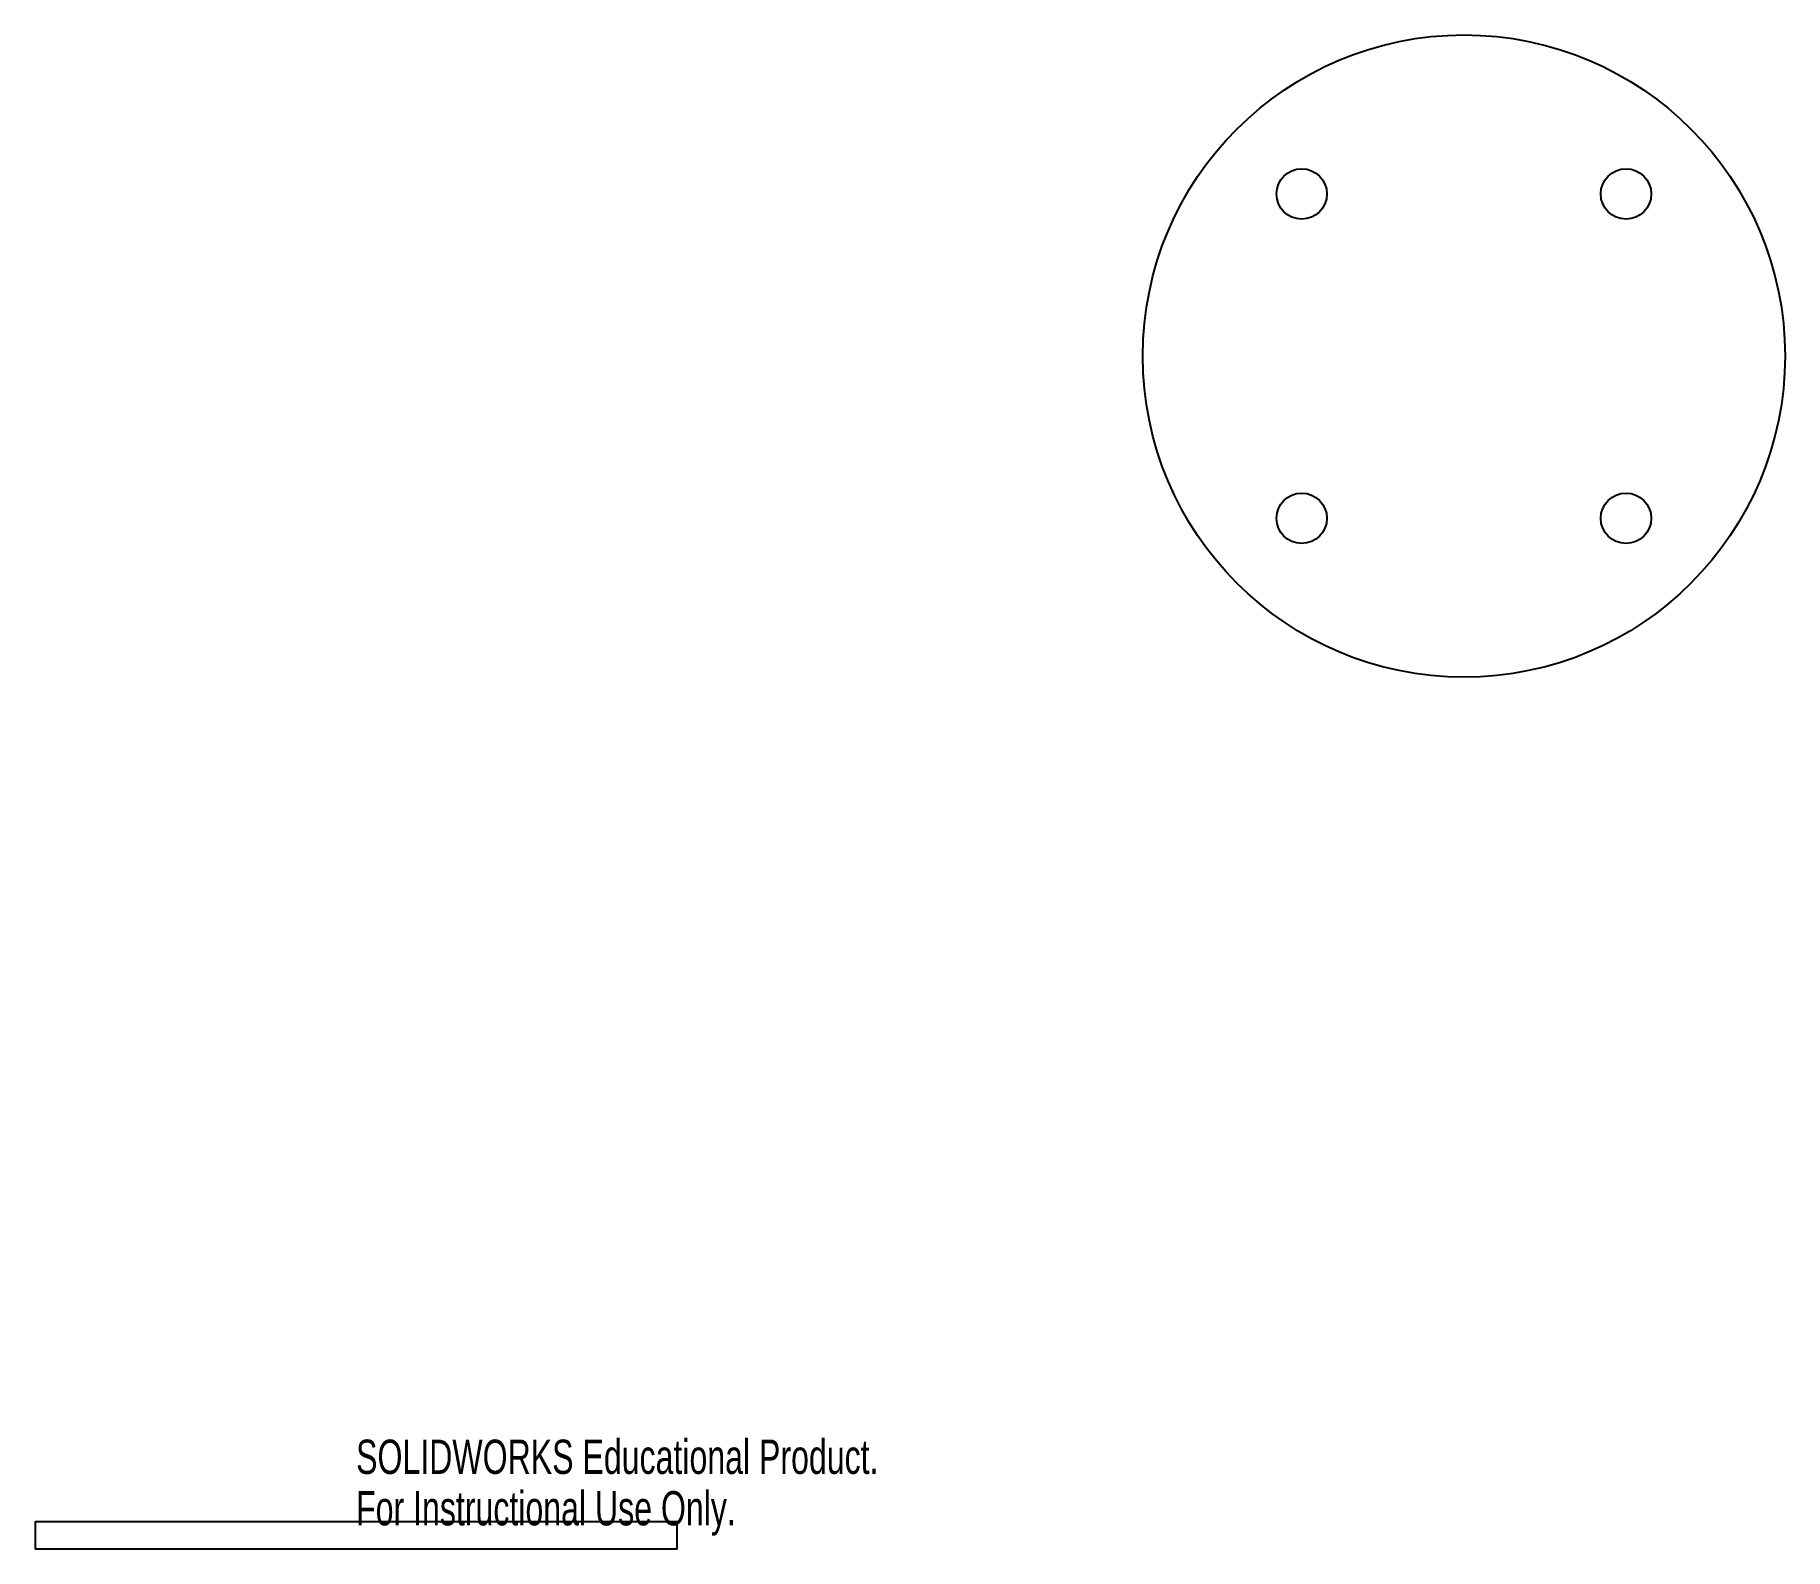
# Model space of a CAD drawing. Header units: millimetres. Extents: x -35 to 156, y -2 to 164.
import ezdxf

# ---------------------------------------------------------------- set-up
doc = ezdxf.new("R2010")
doc.units = ezdxf.units.MM
doc.styles.add('SLDTEXTSTYLE0', font='TXT', dxfattribs={"width": 0.7})

msp = doc.modelspace()

# ---------------------------------------------------------------- linework, layer by layer
at = {"color": 7, "linetype": 'Continuous', "lineweight": 25}
for p, q in [((-35, 1.5), (-35, -1.5)), ((-35, 1.5), (35, 1.5)), ((35, -1.5), (35, 1.5)), ((35, -1.5), (-35, -1.5))]:
    msp.add_line(p, q, dxfattribs=at)
for centre, radius in [((120.75, 128.53), 35), ((103.07, 146.2), 2.75), ((138.42, 146.2), 2.75), ((103.07, 110.85), 2.75), ((138.42, 110.85), 2.75)]:
    msp.add_circle(centre, radius, dxfattribs=at)

# ---------------------------------------------------------------- texts
at = {"color": 7, "linetype": 'Continuous', "char_height": 3.7351, "attachment_point": 1, "style": 'SLDTEXTSTYLE0'}
for s, insert in [('SOLIDWORKS Educational Product.', (0, 10.42)), ('For Instructional Use Only.', (0, 4.81))]:
    msp.add_mtext(s, dxfattribs=dict(at, insert=insert))

doc.saveas('drawing.dxf')
